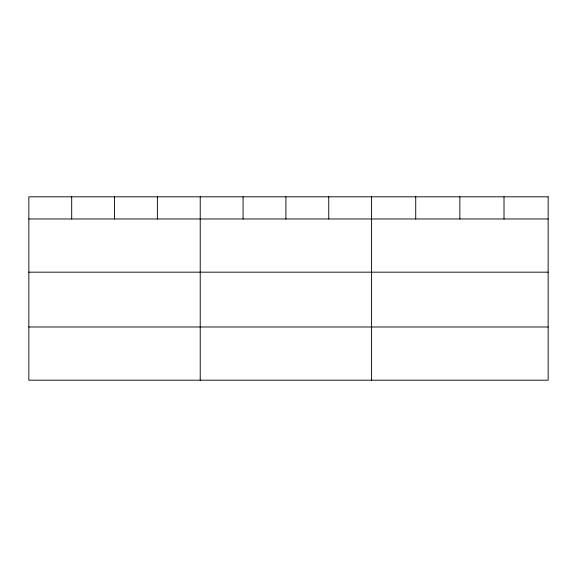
<?xml version="1.0" encoding="UTF-8"?>
<svg xmlns="http://www.w3.org/2000/svg" width="577" height="577" viewBox="0 0 577 577"><rect width="100%" height="100%" fill="white"/><g stroke="black" fill="none" stroke-linecap="round" stroke-linejoin="round"><path stroke-width="0.87" d="M28.85 218.971L548.15 218.971M28.85 272.171L548.15 272.171M28.85 326.986L548.15 326.986M504.009 196.815L504.009 218.971M459.869 196.815L459.869 218.971M415.728 196.815L415.728 218.971M371.588 196.815L371.588 380.185M328.746 196.815L328.746 218.971M285.903 196.815L285.903 218.971M243.061 196.815L243.061 218.971M200.219 196.815L200.219 380.185M157.377 196.815L157.377 218.971M114.534 196.815L114.534 218.971M71.692 196.815L71.692 218.971M548.15 196.815L28.85 196.815L28.85 380.185L548.15 380.185L548.15 196.815"/></g></svg>
